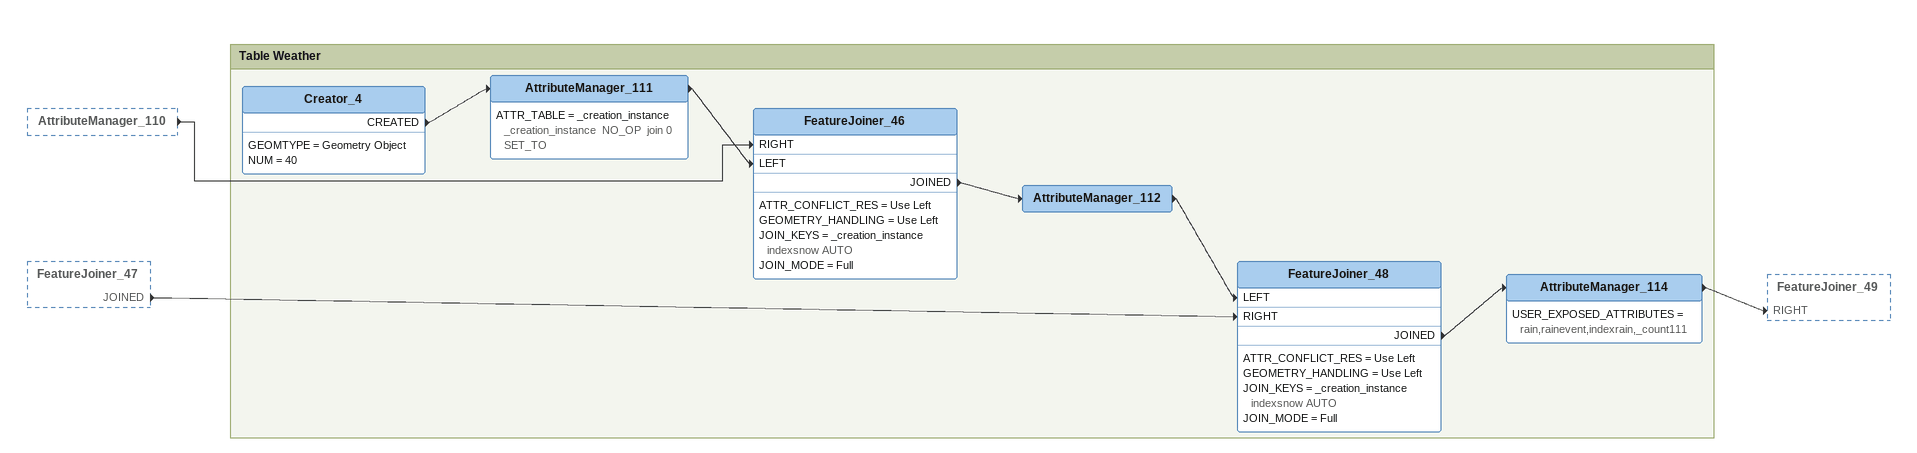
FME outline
AttributeManager_110 [outside]
    -> FeatureJoiner_46 [RIGHT]
FeatureJoiner_47 [outside]
    JOINED -> FeatureJoiner_48 [RIGHT]

Bookmark: Table Weather
Creator_4
    GEOMTYPE = Geometry Object
    NUM = 40
    CREATED -> AttributeManager_111
AttributeManager_111
    ATTR_TABLE = _creation_instance _creation_instance  NO_OP  join 0 SET_TO
    -> FeatureJoiner_46 [LEFT]
FeatureJoiner_46
    ATTR_CONFLICT_RES = Use Left
    GEOMETRY_HANDLING = Use Left
    JOIN_KEYS = _creation_instance indexsnow AUTO
    JOIN_MODE = Full
    JOINED -> AttributeManager_112
AttributeManager_112
    -> FeatureJoiner_48 [LEFT]
FeatureJoiner_48
    ATTR_CONFLICT_RES = Use Left
    GEOMETRY_HANDLING = Use Left
    JOIN_KEYS = _creation_instance indexsnow AUTO
    JOIN_MODE = Full
    JOINED -> AttributeManager_114
AttributeManager_114
    USER_EXPOSED_ATTRIBUTES = rain,rainevent,indexrain,_count111
    -> FeatureJoiner_49 [RIGHT]
